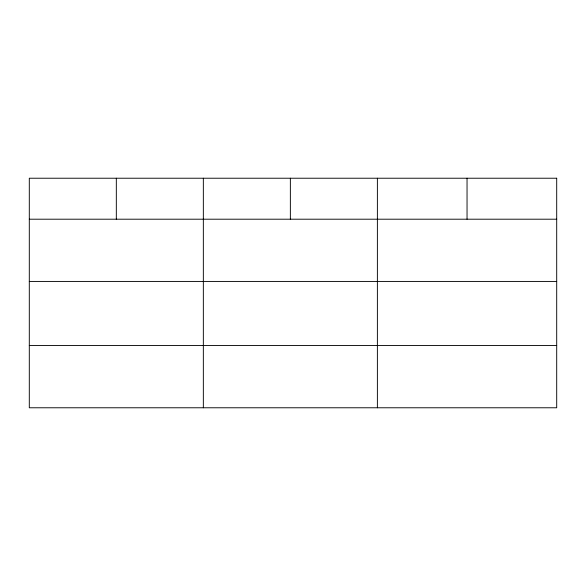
<?xml version="1.0" encoding="UTF-8"?>
<svg xmlns="http://www.w3.org/2000/svg" width="586" height="586" viewBox="0 0 586 586"><rect width="100%" height="100%" fill="white"/><g stroke="black" fill="none" stroke-linecap="round" stroke-linejoin="round"><path stroke-width="0.88" d="M29.3 219.201L556.7 219.201M29.3 281.427L556.7 281.427M29.3 345.55L556.7 345.55M467.042 178.225L467.042 219.201M377.384 178.225L377.384 407.775M290.363 178.225L290.363 219.201M203.342 178.225L203.342 407.775M116.321 178.225L116.321 219.201M556.7 178.225L29.3 178.225L29.3 407.775L556.7 407.775L556.7 178.225"/></g></svg>
